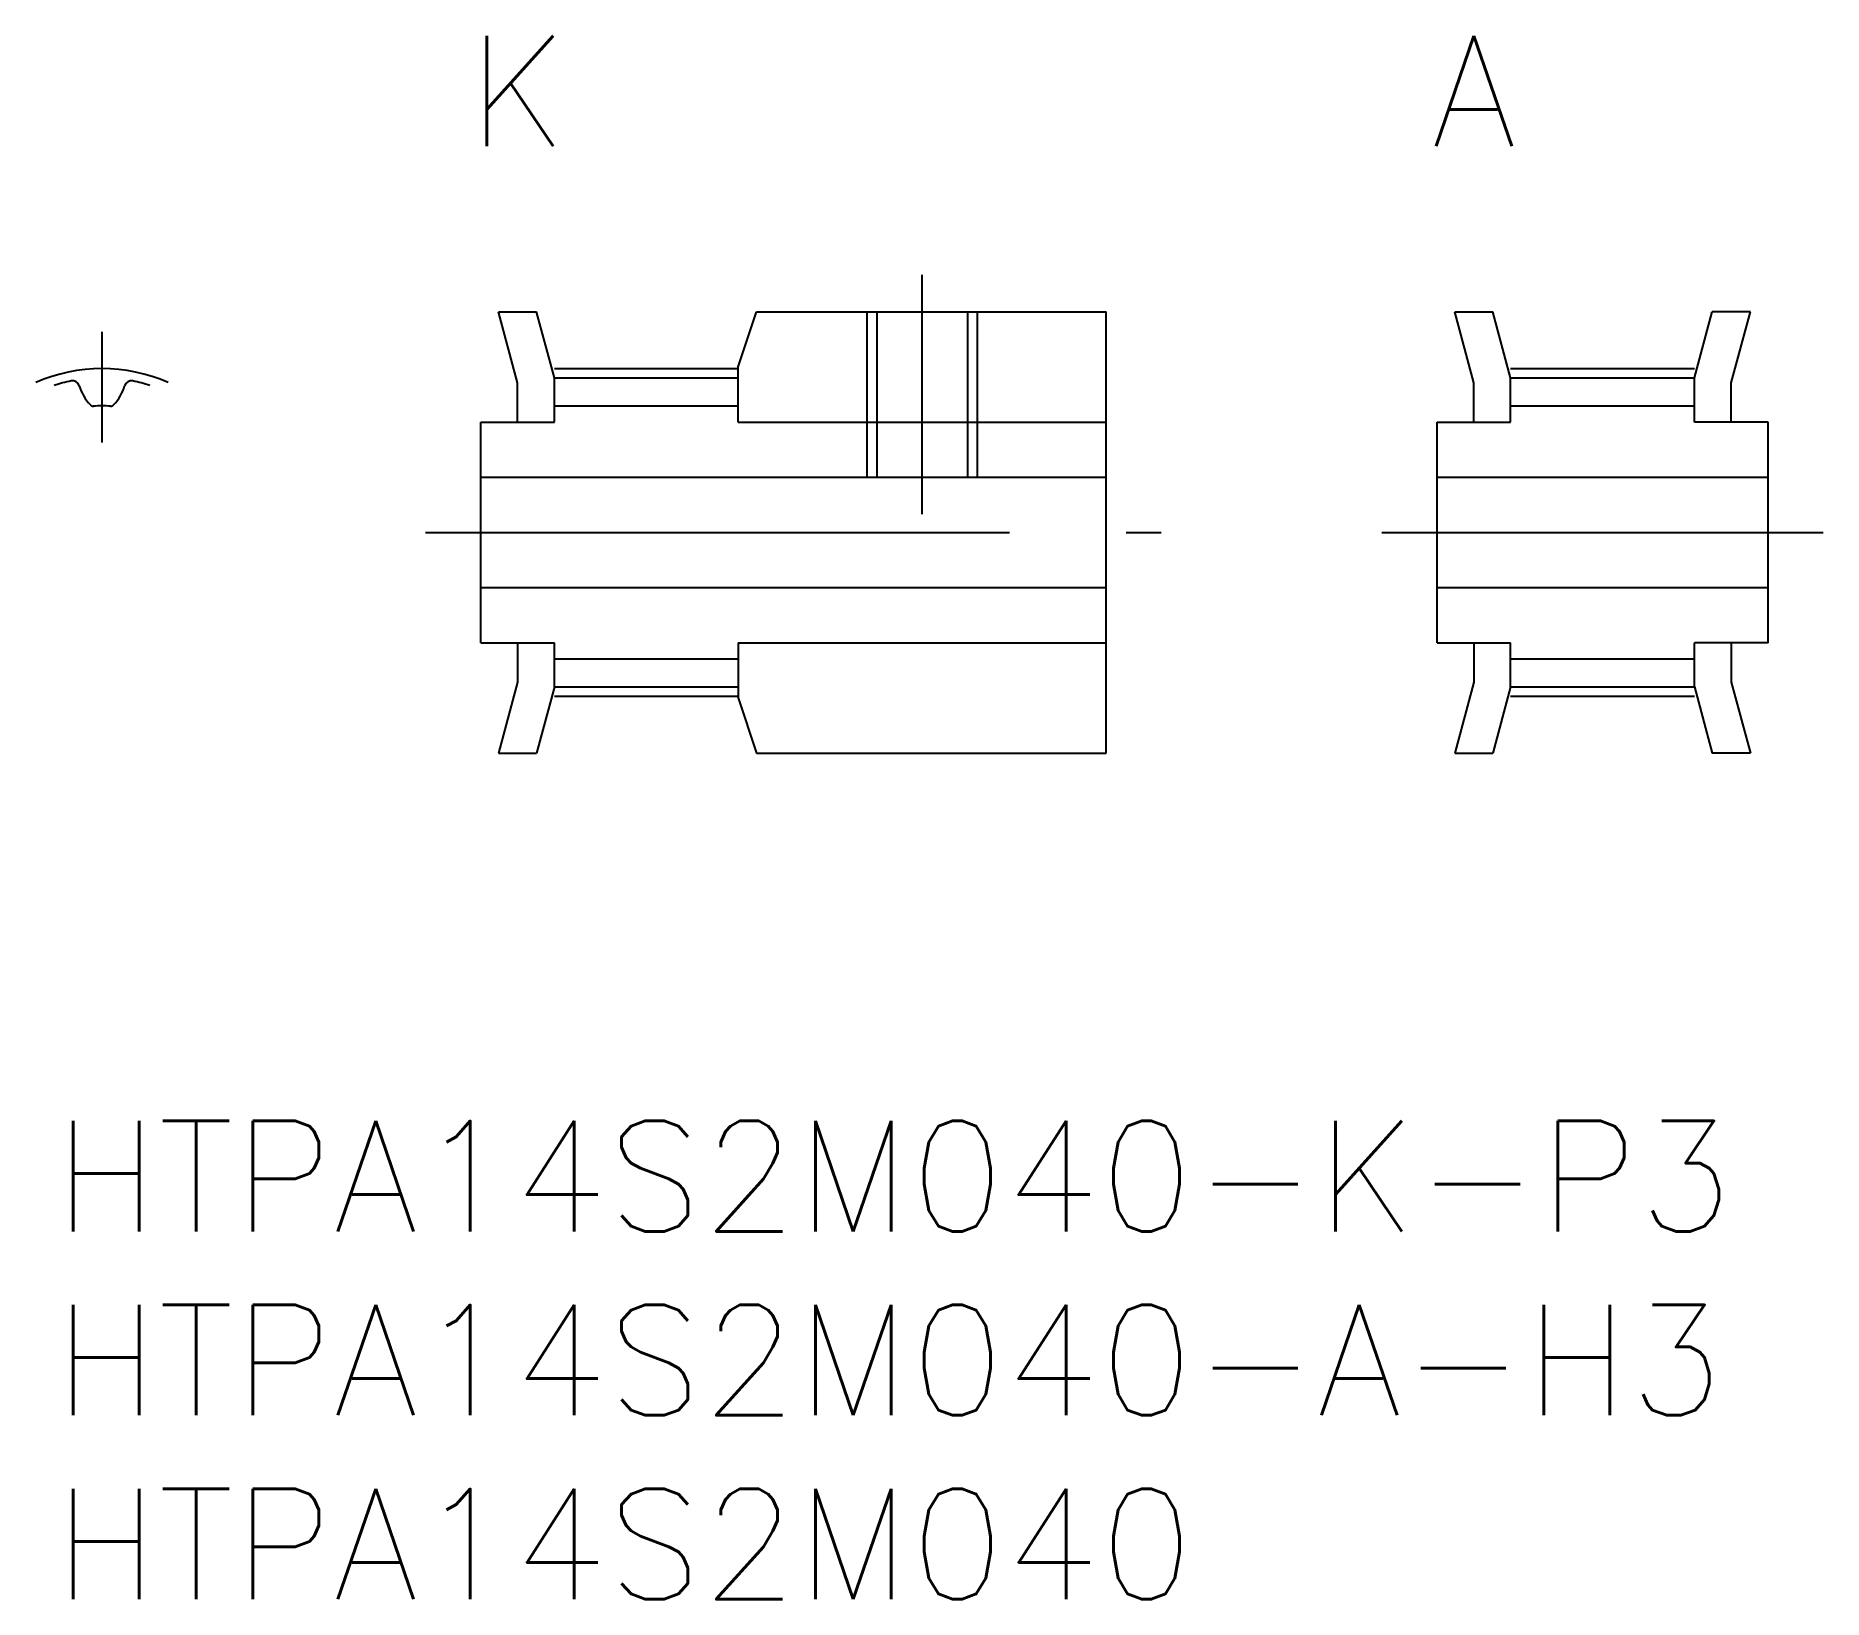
# Model space of a CAD drawing. Extents: x -0.5 to 48.1, y -13 to 29.5.
import ezdxf
from ezdxf.enums import TextEntityAlignment as Align

# ---------------------------------------------------------------- set-up
doc = ezdxf.new("R2010")
doc.units = 0
doc.header["$LTSCALE"] = 0.5
doc.linetypes.add('CENTER', pattern=[50.8, 31.75, -6.35, 6.35, -6.35])
doc.linetypes.add('DASHED', pattern=[19.05, 12.7, -6.35])
for name, color, linetype in [('MSM_CENTER', 1, 'CENTER'), ('MSM_CONTINUOUS', 7, 'CONTINUOUS'), ('MSM_DASHED', 4, 'DASHED'), ('MSM_PART_NUMBER', 7, 'CONTINUOUS')]:
    doc.layers.add(name, color=color, linetype=linetype)
doc.styles.get("Standard").update_dxf_attribs({"font": 'txt.shx', "height": 1, "bigfont": 'bigfont.shx'})

# ---------------------------------------------------------------- blocks, each defined once
blk = doc.blocks.new('*U11')
at = {"layer": 'MSM_PART_NUMBER'}
blk.add_text('HTPA14S2M040-K-P3', height=3, dxfattribs=at).set_placement((0, -3))
blk = doc.blocks.new('*U12')
at = {"layer": 'MSM_PART_NUMBER'}
blk.add_text('HTPA14S2M040-A-H3', height=3, dxfattribs=at).set_placement((0, -8))
blk = doc.blocks.new('*U13')
at = {"layer": 'MSM_PART_NUMBER'}
blk.add_text('HTPA14S2M040', height=3, dxfattribs=at).set_placement((0, -13))

msp = doc.modelspace()

# ---------------------------------------------------------------- linework, layer by layer
at = {"layer": 'MSM_CENTER'}
for p, q in [((23.6, 16.5), (23.6, 23)), ((1.3, 21.454), (1.3, 18.44)), ((13.6, 20.455), (18.6, 20.455)), ((39.6, 20.455), (44.6, 20.455)), ((10.1, 16), (30.1, 16)), ((36.1, 16), (48.1, 16)), ((13.6, 11.545), (18.6, 11.545)), ((39.6, 11.545), (44.6, 11.545))]:
    msp.add_line(p, q, dxfattribs=at)
msp.add_arc((1.3, 16), 4.454, 66.1633, 113.8367, dxfattribs=at)
at = {"layer": 'MSM_CONTINUOUS'}
for p, q in [((12.6, 20.068), (12.082, 22)), ((12.082, 22), (13.118, 22)), ((13.6, 20.2), (13.118, 22)), ((18.6, 20.5), (19.1, 22)), ((19.1, 22), (28.6, 22)), ((28.6, 10), (28.6, 22)), ((38.6, 20.068), (38.082, 22)), ((38.082, 22), (39.118, 22)), ((39.6, 20.2), (39.118, 22)), ((44.6, 20.2), (45.082, 22)), ((46.118, 22), (45.082, 22)), ((45.6, 20.068), (46.118, 22)), ((18.6, 19), (18.6, 20.5)), ((12.6, 19), (12.6, 20.068)), ((13.6, 20.2), (18.6, 20.2)), ((13.6, 19), (13.6, 20.2)), ((38.6, 19), (38.6, 20.068)), ((39.6, 20.2), (44.6, 20.2)), ((39.6, 19), (39.6, 20.2)), ((44.6, 19), (44.6, 20.2)), ((45.6, 19), (45.6, 20.068)), ((13.6, 19.44), (18.6, 19.44)), ((39.6, 19.44), (44.6, 19.44)), ((11.6, 13), (11.6, 19)), ((11.6, 19), (13.6, 19)), ((18.6, 19), (28.6, 19)), ((37.6, 13), (37.6, 19)), ((37.6, 19), (39.6, 19)), ((46.6, 19), (44.6, 19)), ((46.6, 13), (46.6, 19)), ((11.6, 17.5), (28.6, 17.5)), ((37.6, 17.5), (46.6, 17.5)), ((11.6, 14.5), (28.6, 14.5)), ((28.6, 14.5), (28.6, 14.5)), ((37.6, 14.5), (46.6, 14.5)), ((11.6, 13), (13.6, 13)), ((12.6, 13), (12.6, 11.932)), ((13.6, 11.8), (13.6, 13)), ((18.6, 13), (28.6, 13)), ((18.6, 13), (18.6, 11.5)), ((37.6, 13), (39.6, 13)), ((38.6, 13), (38.6, 11.932)), ((39.6, 11.8), (39.6, 13)), ((44.6, 11.8), (44.6, 13)), ((46.6, 13), (44.6, 13)), ((45.6, 13), (45.6, 11.932)), ((13.6, 12.56), (18.6, 12.56)), ((39.6, 12.56), (44.6, 12.56)), ((12.6, 11.932), (12.082, 10)), ((13.6, 11.8), (13.118, 10)), ((13.6, 11.8), (18.6, 11.8)), ((38.6, 11.932), (38.082, 10)), ((39.6, 11.8), (39.118, 10)), ((39.6, 11.8), (44.6, 11.8)), ((44.6, 11.8), (45.082, 10)), ((45.6, 11.932), (46.118, 10)), ((18.6, 11.5), (19.1, 10)), ((12.082, 10), (13.118, 10)), ((19.1, 10), (28.6, 10)), ((38.082, 10), (39.118, 10)), ((46.118, 10), (45.082, 10))]:
    msp.add_line(p, q, dxfattribs=at)
for centre, radius, start, end in [((1.3, 16), 4.2, 101.4927, 108.0305), ((0.501, 19.93), 0.19, 16.9785, 101.4927), ((1.95, 20.372), 1.325, 196.9785, 223.3073), ((0.65, 20.372), 1.325, 316.6927, 343.0215), ((2.099, 19.93), 0.19, 78.5073, 163.0215), ((1.3, 16), 4.2, 71.9695, 78.5073), ((1.059, 19.532), 0.1, 223.3073, 273.9104), ((1.3, 16), 3.44, 86.0896, 93.9104), ((1.541, 19.532), 0.1, 266.0896, 316.6927)]:
    msp.add_arc(centre, radius, start, end, dxfattribs=at)
at = {"layer": 'MSM_DASHED'}
for p, q in [((22.1, 22), (22.1, 17.5)), ((22.37, 22), (22.37, 17.5)), ((24.829, 22), (24.829, 17.5)), ((25.1, 22), (25.1, 17.5))]:
    msp.add_line(p, q, dxfattribs=at)

# ---------------------------------------------------------------- block references
at = {"layer": 'MSM_CONTINUOUS'}
for name in ['*U11', '*U12', '*U13']:
    msp.add_blockref(name, (0, 0), dxfattribs=at)

# ---------------------------------------------------------------- texts
at = {"layer": 'MSM_PART_NUMBER'}
for s, p in [('K', (12.6, 28)), ('A', (38.6, 28))]:
    msp.add_text(s, height=3, dxfattribs=at).set_placement(p, align=Align.MIDDLE_CENTER)

doc.saveas('drawing.dxf')
